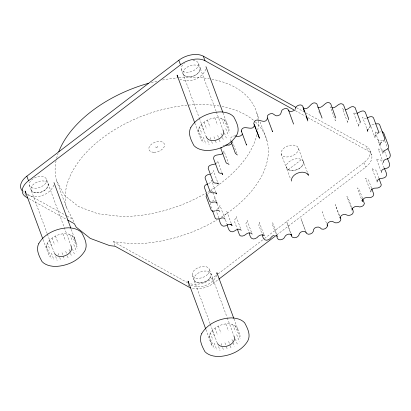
<?xml version="1.0" encoding="UTF-8"?>
<svg xmlns="http://www.w3.org/2000/svg" width="411" height="411" viewBox="0 0 411 411"><rect width="100%" height="100%" fill="white"/><g stroke="black" fill="none" stroke-linecap="round" stroke-linejoin="round"><path stroke-width="0.31" stroke-dasharray="2.06 1.54" d="M46.15 247.91C46.017 236.15 69.921 227.406 75.033 239.515M198.123 131.988C197.984 120.228 221.889 111.484 227.006 123.593M209.065 337.991C208.932 326.231 232.837 317.487 237.948 329.596M232.456 142.483L232.508 141.867M210.319 202.88L210.026 204.133L211.999 209.476M53.867 185.109C50.08 194.634 36.892 199.505 27.753 194.973M205.839 69.187C202.053 78.712 188.865 83.582 179.725 79.051M216.782 275.19C212.996 284.715 199.808 289.585 190.668 285.054M223.553 152.8L223.969 150.945L228.362 162.818M211.29 191.526L212.04 189.646L212.919 192.019M216.7 209.605L219.417 207.339L219.983 205.469L224.37 217.337M216.294 163.388L217.409 162.17L217.625 160.927L222.017 172.795M288.106 169.779L301.515 159.55M190.791 283.878A18.13 10.809 -20.3 0 0 211.973 278.55L217.583 274.271M218.092 273.88L263.99 238.873M264.504 238.483L363.946 162.628A18.13 10.809 -20.3 0 0 366.247 146.259L306.138 113.02M192.471 288.43A18.13 10.809 -20.3 0 0 213.658 283.102L218.246 279.598M276.896 234.866L365.631 167.179A18.13 10.809 -20.3 0 0 367.932 150.806L366.247 146.259M210.956 173.879L213.057 172.25L213.288 170.426L217.676 182.294M212.317 201.195L214.465 199.592L214.768 197.753L216.088 201.318M208.737 183.65L211.002 182.124L211.49 180.259L213.905 186.789M207.997 193.35L209.795 192.584M222.988 145.73L224.827 145.124M378.521 132.291L381.31 131.643M374.01 124.59L371.318 124.836M382.626 140.516L379.04 140.783L377.704 139.529L379.24 143.686M366.422 118.322L363.797 118.383L362.523 117.094L366.915 128.967M377.591 132.434L375.962 132.224L375.002 131.412L379.173 142.689M355.952 113.482L354.349 113.236L353.429 112.398L357.601 123.675M235.652 135.923C233.016 135.46 228.829 137.911 230.787 140.906M114.89 245.68L113.421 241.699L131.448 243.759A105.755 63.058 -20.3 0 0 216.998 219.828M383.273 150.072L379.785 150.03L378.218 148.921L382.61 160.793M343.909 109.794L342.471 108.602L346.863 120.469M331.353 107.682L330.326 106.911L334.939 119.375M296.588 107.739L303.888 111.777M295.463 110.739L305.013 116.02M307.818 117.572L367.932 150.806M27.337 194.105L66.505 215.76M67.065 216.068L72.66 219.161L73.923 222.577M113.421 241.699L187.457 282.64L188.721 286.051M29.022 198.652L66.51 219.382M384.86 141.045L387.445 147.446M56.071 160.788A105.755 63.058 -20.3 0 0 56.554 180.629L64.368 195.23L78.47 206.538L97.905 213.777L121.348 216.458A105.755 63.058 -20.3 0 0 206.348 192.857M56.554 180.629L66.654 207.935L72.66 219.161M322.43 212.276L322.229 211.732L326.622 223.605M384.645 151.305L387.059 157.834M379.461 144.276L382.312 151.993M370.912 126.65L374.205 135.553M384.136 167.996L381.5 160.876C380.478 158.872 377.57 160.614 376.394 158.764L380.786 170.632M370.003 150.698L371.688 155.25M378.906 178.235L376.055 170.519C375.115 169.106 372.602 170.118 372.027 168.258L376.64 180.727M363.946 162.628L365.631 167.179M371.57 188.212L368.713 180.501C368.282 179.057 366.227 179.597 365.656 178.24L369.828 189.517M362.538 198.364L359.245 189.466L357.287 187.863L361.675 199.736M318.864 111.638L319.522 113.421M351.816 207.812L348.081 197.722L346.874 196.366L351.482 208.829M339.548 215.652L335.165 204.57L339.553 216.443M307.397 172.322L303.446 161.641C303.703 169.162 290.387 174.017 286.277 167.426L290.669 179.299M298.345 148.119A9.063 5.405 -20.3 0 1 286.729 156.976A9.063 5.405 -20.3 0 1 284.207 147.945A9.063 5.405 -20.3 0 1 298.345 148.119L303.395 161.77A9.063 5.405 -20.3 0 1 291.779 170.627A9.063 5.405 -20.3 0 1 289.257 161.595A9.063 5.405 -20.3 0 1 303.395 161.77M281.175 153.909L286.226 167.56M305.388 230.54L300.996 218.667L305.275 230.52M256.829 113.112L259.028 119.051M260.122 122.016L266.929 140.418M291.158 233.669L286.765 221.796L286.847 222.993L290.577 233.083M277.055 234.65L272.668 222.783L272.688 225.182L276.202 234.681M223.019 112.814L229.528 130.415M226.882 126.069L229.405 132.892M224.365 119.647L226.887 126.475M232.318 141.312L236.705 153.185M225.778 128.658L228.305 135.486M221.776 118.45L224.298 125.273M263.626 234.018L259.238 222.151L259.346 223.327L258.822 225.218L262.115 234.121M224.406 132.902L226.302 138.019M198.508 63.51L200.188 68.062A9.063 5.405 -20.3 0 1 188.577 76.919A9.063 5.405 -20.3 0 1 186.049 67.882A9.063 5.405 -20.3 0 1 200.188 68.062M216.114 111.289L200.106 68.015C200.368 75.537 187.051 80.392 182.941 73.805L199.171 117.674M216.335 111.89L222.783 129.316M221.01 133.498L221.642 135.204M222.485 137.48L223.538 140.321M214.938 117.998L217.46 124.821M217.671 135.409L219.14 139.391M219.351 139.961L220.193 142.232M251.496 232.307L247.109 220.44C247.422 221.863 245.495 222.726 246.04 224.17L249.112 232.482M213.982 136.801L215.241 140.213M215.451 140.783L216.505 143.629M207.457 120.171L209.985 126.994M210.196 137.582L211.454 140.994M211.665 141.564L212.718 144.405M204.118 122.082L206.641 128.91M240.558 228.495L236.166 216.623C236.88 218.606 233.53 219.525 234.527 221.524L237.162 228.644M181.338 69.3L183.023 73.846M199.392 118.276L205.839 135.707M207.622 140.536L209.096 144.518M201.354 124.384L203.877 131.212M203.353 137.13L205.88 143.958M199.35 126.917L201.873 133.745M200.763 135.933L203.291 142.756M198.251 129.511L200.774 136.339M194.799 123.007L201.508 141.004M231.218 223.379L226.831 211.511C227.879 213.884 223.836 214.506 224.324 216.828M214.126 187.385L215.883 192.132M225.423 219.798L226.959 223.949M213.134 192.61L216.427 201.513M216.967 203.692L219.161 209.625M218.775 217.974L216.232 210.874M233.962 318.818L240.476 336.419M237.825 332.073L240.348 338.895M235.308 325.651L237.83 332.478M236.721 334.662L239.248 341.49M232.718 324.454L235.246 331.276M235.354 338.905L237.245 344.022M209.518 269.816L227.057 317.292M227.278 317.893L233.725 335.319M211.973 278.55L213.658 283.102M231.953 339.501L234.481 346.324M225.88 324.002L228.403 330.824M228.614 341.413L230.088 345.394M230.299 345.964L231.136 348.235M224.925 342.805L226.189 346.216M226.394 346.786L227.447 349.633M218.405 326.175L220.928 332.997M221.139 343.586L222.402 346.997M222.613 347.567L223.661 350.408M215.061 328.086L217.589 334.914M192.214 275L193.9 279.552M210.113 323.678L193.884 279.809C197.994 286.395 211.311 281.54 211.054 274.019M210.334 324.279L217.229 342.913M218.565 346.54L220.039 350.521M212.297 330.387L214.819 337.215M214.295 343.134L216.823 349.961M210.293 332.92L212.821 339.748M211.711 341.937L214.234 348.759M209.194 335.515L211.716 342.342M209.923 340.18L212.451 347.007M205.968 329.607L211.593 344.819M71.267 229.338L77.561 246.338M74.175 237.327L76.698 244.149M74.91 241.992L77.432 248.814M72.393 235.57L74.915 242.398M73.805 244.581L76.333 251.409M69.803 234.373L72.326 241.195M72.434 248.825L74.329 253.941M46.556 179.515A9.063 5.405 -20.3 0 1 34.791 188.289A9.063 5.405 -20.3 0 1 32.505 179.175A9.063 5.405 -20.3 0 1 46.556 179.515L71.036 245.84M69.038 249.42L70.302 252.832M70.512 253.402L71.565 256.243M62.965 233.921L65.488 240.743M65.698 251.332L66.541 253.608M67.378 255.883L68.221 258.154M62.01 252.724L64.532 259.552M55.49 236.094L58.013 242.916M58.223 253.505L58.855 255.21M59.693 257.486L60.746 260.327M52.146 238.005L54.673 244.833M29.345 185.14L31.03 189.687M47.198 233.597L30.969 189.728C35.079 196.314 48.395 191.459 48.133 183.938M47.419 234.198L54.314 252.832M55.649 256.459L57.124 260.44M49.382 240.307L51.904 247.134M51.38 253.053L53.908 259.88M47.378 242.839L49.906 249.667M48.796 251.856L51.318 258.678M46.279 245.434L48.801 252.262M43.052 239.526L49.536 256.926M25.595 195.4L24.542 192.554A18.13 10.809 -20.3 0 1 23.206 191.665M192.954 60.443A9.063 5.405 -20.3 0 1 197.434 67.543A9.063 5.405 -20.3 0 1 184.282 71.976A9.063 5.405 -20.3 0 1 184.369 63.335M255.39 121.923A105.755 63.058 -20.3 0 1 220.825 217.486M66.654 207.935A105.755 63.058 -20.3 0 1 109.763 132.81A105.755 63.058 -20.3 0 1 219.597 106.084M222.032 106.521A105.755 63.058 -20.3 0 1 254.933 121.507M211.932 79.22A105.755 63.058 -20.3 0 1 258.129 120.402M258.175 121.029A105.755 63.058 -20.3 0 1 257.82 130.015M256.916 134.746A105.755 63.058 -20.3 0 1 214.963 187.401M214.444 187.75A105.755 63.058 -20.3 0 1 210.725 190.18M210.185 190.524A105.755 63.058 -20.3 0 1 206.903 192.528M56.615 158.394A105.755 63.058 -20.3 0 1 58.079 153.555M151.351 82.524A105.755 63.058 -20.3 0 1 158.184 80.885M162.509 80.006A105.755 63.058 -20.3 0 1 178.348 77.807M178.985 77.751A105.755 63.058 -20.3 0 1 209.497 78.784M207.668 274.373L206.029 275.766A9.063 5.405 -20.3 0 1 195.43 278.042L193.858 277.338A9.063 5.405 -20.3 0 1 195.112 269.493A9.063 5.405 -20.3 0 1 206.872 266.97A9.063 5.405 -20.3 0 1 207.668 274.373M209.353 278.925L207.714 280.317A9.063 5.405 -20.3 0 1 197.116 282.593L195.538 281.889A9.063 5.405 -20.3 0 1 196.797 274.045A9.063 5.405 -20.3 0 1 208.557 271.522A9.063 5.405 -20.3 0 1 209.353 278.925M36.476 192.841A9.063 5.405 -20.3 0 0 48.241 184.066A9.063 5.405 -20.3 0 0 34.185 183.727A9.063 5.405 -20.3 0 0 36.476 192.841M153.94 152.286A8.23 4.906 -20.3 0 0 164.487 144.246A8.23 4.906 -20.3 0 0 151.649 144.086A8.23 4.906 -20.3 0 0 153.94 152.286M156.386 147.472A0.914 0.545 -20.3 0 0 157.557 146.583A0.914 0.545 -20.3 0 0 156.134 146.563A0.914 0.545 -20.3 0 0 156.386 147.472"/><path stroke-width="0.62" d="M382.754 153.18C382.795 149.414 389.022 150.426 388.734 146.501L383.684 132.851L382.153 131.72M267.479 117.978C265.336 126.624 255.55 114.654 253.746 123.603L259.449 138.24L256.377 129.933M216.849 273.952L216.91 272.714L233.741 318.222M246.338 144.554L246.543 145.104L241.288 130.904C242.701 123.177 253.782 132.881 254.404 124.59L255.94 128.741M327.043 224.74L327.48 225.927C327.028 228.932 321.643 230.72 320.112 227.709C317.667 225.855 312.689 227.982 313.341 231.336C312.365 234.434 306.272 235.796 305.712 231.712M348.538 119.729L348.579 118.517L343.529 104.867C339.455 100.875 336.362 108.478 332.129 107.841M295.756 107.461L295.165 109.367M221.097 147.451L220.902 148.695L225.952 162.345C226.374 163.819 228.434 163.275 229.019 164.6M347.716 121.009L347.521 122.252M359.949 122.961L360.298 121.697L355.058 107.497C351.821 104.564 348.749 109.218 345.646 109.829M358.865 124.199L358.479 126.049M206.599 194.46L206.07 196.33L211.12 209.98C211.763 211.501 214.511 211.444 215.282 210.643M242.541 134.043C241.154 136.313 238.01 137.022 235.652 135.923M369.725 127.698L370.332 125.823L365.281 112.172C363.062 109.049 359.404 112.511 356.882 113.354M368.4 128.859L367.614 130.128L367.773 131.294L367.131 129.557M377.591 133.816L378.516 132.558L378.505 131.356L373.455 117.705C371.965 115.748 369.037 116.873 367.336 117.983M296.156 106.824C297.646 105.134 301.181 103.896 302.696 106.105L307.747 119.755M376.065 134.87L375.012 136.103L374.868 137.336M383.335 141.143L384.511 139.94L384.809 138.687L379.543 124.492L378.454 123.762L375.818 123.855M231.65 143.752L229.189 145.114L225.742 145.057M22.122 190.617A18.13 10.809 -20.3 0 1 26.843 176.185L178.816 60.263A18.13 10.809 -20.3 0 1 191.552 54.827L193.797 54.55A18.13 10.809 -20.3 0 1 203.332 56.179L296.023 107.43M27.902 198.035L26.222 197.105A18.13 10.809 -20.3 0 1 28.523 180.737L180.496 64.815A18.13 10.809 -20.3 0 1 193.232 59.379L195.482 59.102A18.13 10.809 -20.3 0 1 205.017 60.725L294.898 110.425M218.76 279.213L276.382 235.251M381.649 142.062L380.36 143.223L380.052 145.062L379.61 143.876M222.968 153.411C220.306 155.795 213.222 153.467 213.592 158.677L218.642 172.327C219.572 173.796 222.094 172.728 222.675 174.577L222.238 173.391M293.891 110.533C292.349 111.443 289.822 112.095 288.548 110.451M215.487 163.886C212.96 164.821 208.007 164.498 208.172 168.325L213.222 181.975C214.244 184 217.152 182.258 218.339 184.077L217.897 182.89M207.802 183.917C206.194 184.349 203.856 185.705 204.483 187.678L209.533 201.328C211.388 203.943 215.652 200.106 217.09 203.296L216.648 202.109M218.991 218.57C220.311 224.396 221.868 228.449 227.53 224.812C228.942 224.123 231.45 223.81 232.071 225.68L231.439 223.974M274.343 235.39C271.656 235.575 270.921 238.437 268.845 239.551C265.033 241.725 262.68 238.498 262.336 234.712M219.022 218.96L216.386 219.053L215.292 218.323L212.441 210.663M210.031 174.197C207.981 174.423 205.048 175.425 205.053 177.891L210.103 191.541C211.228 194.341 215.215 191.356 216.54 193.91L216.104 192.723M216.289 210.53L218.858 210.596L219.818 211.408M230.109 224.314L230.864 224.452M317.76 107.163C322.948 109.501 326.01 98.784 330.732 103.844L335.792 118.101M67.63 219.998L74.345 223.712L76.148 227.083L90.256 238.39L109.691 245.629L115.101 246.251L189.142 287.186A18.13 10.809 -20.3 0 0 190.704 287.9M276.85 235.565L277.718 236.433M303.02 107.831C308.918 112.126 311.04 99.205 316.855 103.896L322.07 118.106M237.368 154.968L235.4 153.37L231.008 141.502M306.046 232.318C303.832 229.955 298.92 232.071 298.838 235.298C297.199 238.529 290.967 239.002 291.019 234.27M219.803 218.441L219.936 218.611C221.452 217.835 224.072 217.285 225.033 219.12M241.216 230.273C239.479 228.048 236.197 229.646 234.419 231.059C229.564 233.864 228.033 228.475 227.18 224.545M217.45 343.514C221.678 350.696 237.62 344.238 233.951 335.921M54.535 253.433C58.758 260.615 74.704 254.157 71.036 245.84M252.159 234.09L251.404 233.16L248.989 232.857L247.145 233.458L244.155 235.57L242.295 236.078L240.62 235.935L239.577 235.174L237.383 229.24M272.308 131.088L272.524 131.633L267.258 117.438C266.729 114.792 270.263 113.354 272.452 113.575C274.435 114.34 275.827 116.909 278.417 115.429C281.365 114.926 280.888 112.028 281.987 110.169C283.523 108.627 287.191 107.456 288.394 109.886L293.598 124.101M177.942 77.299L177.084 75.11L194.578 122.406M188.885 283.302L188.027 281.114L205.747 329.011M25.97 193.221L25.112 191.033L42.605 238.329M241.288 130.904L241.493 131.448M327.48 225.927C325.8 222.526 331.841 219.818 334.009 222.212C336.84 224.38 342.923 221.103 340.205 217.429M387.881 148.633C389.587 152.409 392.746 157.593 386.967 159.006C385.246 159.216 382.939 160.573 383.268 162.571M387.28 158.425C389.515 162.956 391.719 167.328 385.626 168.567C383.704 168.592 380.781 170.149 381.444 172.415M384.357 168.587C387.07 173.504 388.19 177.475 381.942 178.389C379.892 178.246 377.031 179.571 377.077 181.914M379.127 178.831L381.28 184.729L380.905 185.993L379.672 187.175L377.904 187.955L374.287 188.202L372.474 188.896L371.128 190.036L370.707 191.891M371.791 188.808L373.763 194.151L373.116 196.026L371.667 197.11L369.828 197.717L366.412 197.542L364.552 198.051L362.497 199.705L362.338 201.518L361.896 200.327M362.759 198.96L364.408 203.692L363.329 205.572L361.711 206.533L359.846 206.944L356.717 206.353L354.863 206.666L352.53 208.141L351.924 210.016M352.016 208.362C353.645 210.545 353.974 213.854 350.979 214.845C349.653 215.441 348.076 215.621 346.73 214.984C344.51 213.345 339.769 215.21 340.216 218.22L339.774 217.034M303.436 109.079L304.536 112.049M306.072 116.205L307.829 120.952M307.834 173.514L308.491 175.292C304.381 168.7 291.065 173.56 291.327 181.081M291.373 234.265L291.815 235.452C290.258 232.718 285.537 234.47 284.643 237.06C284.006 238.76 282.09 239.587 280.394 239.798C277.651 240.343 276.999 237.26 276.418 235.272M203.332 56.179L205.017 60.725M205.968 66.71L222.798 112.213M263.847 234.614L264.288 235.801C262.151 233.654 258.545 235.467 257.065 237.599C252.77 240.697 249.945 238.272 249.333 233.073M223.003 129.917C226.949 138.63 208.875 145.386 206.06 136.308M178.816 60.263L180.496 64.815M53.995 182.633L70.826 228.136M26.843 176.185L28.523 180.737M335.196 120.007L335.376 120.562M58.752 151.731A105.755 63.058 -20.3 0 1 148.253 83.366M38.824 243.44C35.603 249.528 39.117 256.12 42.014 261.591C45.395 265.131 50.317 266.236 55.038 266.441C66.572 266.158 78.804 261.016 84.882 250.813C88.103 244.72 84.589 238.128 81.697 232.657C78.316 229.117 73.394 228.018 68.673 227.807C57.139 228.09 44.907 233.232 38.824 243.44M190.796 127.518C187.575 133.606 191.089 140.197 193.987 145.669C197.362 149.208 202.289 150.313 207.01 150.518C218.544 150.236 230.776 145.093 236.854 134.89C240.075 128.797 236.561 122.206 233.669 116.734C230.288 113.195 225.362 112.095 220.645 111.884C209.112 112.167 196.879 117.31 190.796 127.518M201.744 333.521C198.523 339.609 202.032 346.201 204.93 351.672C208.31 355.212 213.232 356.316 217.953 356.522C229.487 356.239 241.719 351.097 247.797 340.894C251.023 334.806 247.509 328.209 244.612 322.738C241.231 319.198 236.31 318.099 231.588 317.888C220.055 318.171 207.822 323.313 201.744 333.521"/></g></svg>
